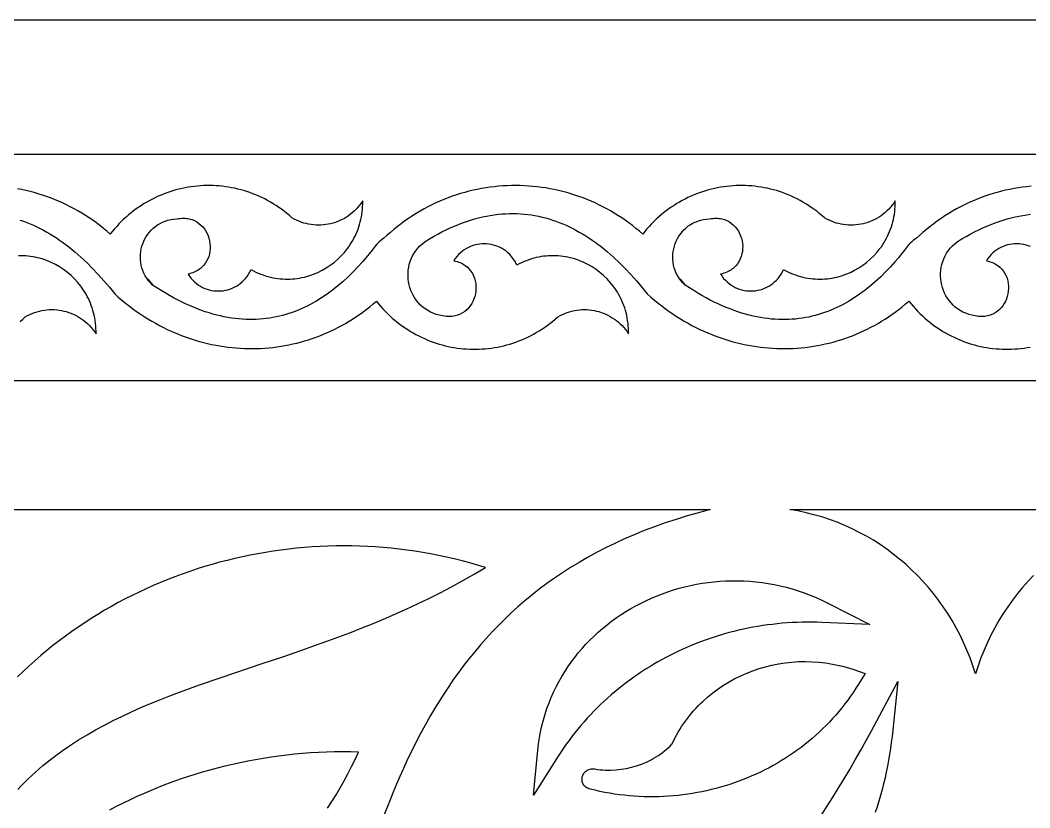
# Model space of a CAD drawing. Extents: x -445 to 570, y -1313 to 85.
# Drawn here: x 18.4 to 116.4, y 8.6 to 85 of the extents above; entities that cross this region are included whole.
import ezdxf

# ---------------------------------------------------------------- set-up
doc = ezdxf.new("R2010")
doc.units = 0
doc.layers.add('LAYER_1', color=18, linetype='CONTINUOUS')

msp = doc.modelspace()

# ---------------------------------------------------------------- linework, layer by layer
at = {"layer": 'LAYER_1'}
for points in [[(-444.999, -85), (445.001, -85), (445.001, 85), (-444.999, 85)], [(68.695, 14.161), (68.765, 14.761), (68.854, 15.354), (68.962, 15.938), (69.089, 16.514), (69.234, 17.081), (69.397, 17.64), (69.577, 18.189), (69.775, 18.729), (69.99, 19.26), (70.221, 19.781), (70.468, 20.292), (70.731, 20.793), (71.009, 21.284), (71.302, 21.765), (71.61, 22.235), (71.932, 22.694), (72.268, 23.143), (72.617, 23.58), (72.979, 24.006), (73.354, 24.42), (73.742, 24.823), (74.141, 25.214), (74.552, 25.593), (74.975, 25.96), (75.408, 26.314), (75.852, 26.656), (76.306, 26.984), (76.769, 27.3), (77.242, 27.603), (77.724, 27.892), (78.215, 28.168), (78.714, 28.429), (79.221, 28.677), (79.735, 28.911), (80.257, 29.131), (80.785, 29.336), (81.32, 29.526), (81.861, 29.701), (82.408, 29.862), (82.96, 30.007), (83.517, 30.136), (84.078, 30.251), (84.644, 30.349), (85.213, 30.431), (85.786, 30.497), (86.362, 30.546), (86.94, 30.579), (87.522, 30.596), (88.105, 30.595), (88.689, 30.577), (89.275, 30.542), (89.862, 30.489), (90.449, 30.419), (91.036, 30.331), (91.623, 30.224), (92.21, 30.1), (92.795, 29.957), (93.379, 29.795), (93.961, 29.614), (94.542, 29.415), (95.119, 29.196), (95.694, 28.958), (96.266, 28.7), (96.834, 28.423), (100.924, 26.345), (96.285, 26.543), (95.797, 26.559), (95.311, 26.568), (94.825, 26.569), (94.34, 26.563), (93.856, 26.548), (93.374, 26.526), (92.893, 26.496), (92.413, 26.458), (91.935, 26.413), (91.459, 26.36), (90.985, 26.3), (90.512, 26.232), (90.041, 26.157), (89.572, 26.075), (89.106, 25.985), (88.641, 25.888), (88.179, 25.783), (87.719, 25.672), (87.262, 25.553), (86.807, 25.427), (85.905, 25.155), (85.014, 24.854), (84.136, 24.526), (83.27, 24.171), (82.417, 23.79), (81.579, 23.381), (81.165, 23.167), (80.755, 22.947), (80.349, 22.72), (79.947, 22.487), (79.548, 22.247), (79.154, 22.002), (78.765, 21.75), (78.379, 21.491), (77.998, 21.227), (77.622, 20.957), (77.25, 20.68), (76.883, 20.397), (76.52, 20.109), (76.162, 19.814), (75.81, 19.514), (75.462, 19.208), (75.119, 18.896), (74.782, 18.578), (74.45, 18.255), (74.123, 17.926), (73.802, 17.591), (73.486, 17.251), (73.176, 16.905), (72.872, 16.554), (72.574, 16.197), (72.281, 15.835), (71.995, 15.468), (71.714, 15.095), (71.44, 14.717), (71.172, 14.334), (70.91, 13.946), (70.655, 13.552), (68.263, 9.791)], [(81.708, 14.717), (81.848, 15.015), (81.995, 15.308), (82.149, 15.597), (82.309, 15.88), (82.476, 16.159), (82.649, 16.433), (82.828, 16.701), (83.013, 16.965), (83.205, 17.223), (83.402, 17.476), (83.604, 17.724), (83.813, 17.967), (84.027, 18.204), (84.246, 18.436), (84.47, 18.663), (84.7, 18.884), (85.174, 19.309), (85.666, 19.711), (86.177, 20.091), (86.704, 20.447), (87.248, 20.779), (87.806, 21.087), (88.378, 21.37), (88.963, 21.628), (89.559, 21.861), (90.167, 22.067), (90.784, 22.247), (91.411, 22.401), (92.045, 22.527), (92.686, 22.625), (93.333, 22.696), (93.985, 22.738), (94.641, 22.751), (95.299, 22.735), (95.96, 22.69), (96.291, 22.656), (96.621, 22.614), (96.952, 22.565), (97.283, 22.508), (97.613, 22.443), (97.943, 22.37), (98.272, 22.29), (98.601, 22.202), (98.929, 22.106), (99.256, 22.002), (100.462, 21.602), (99.821, 20.557), (99.571, 20.158), (99.313, 19.766), (99.047, 19.381), (98.774, 19.002), (98.493, 18.63), (98.206, 18.264), (97.911, 17.905), (97.609, 17.553), (97.3, 17.208), (96.984, 16.87), (96.662, 16.539), (96.333, 16.215), (95.998, 15.898), (95.657, 15.588), (95.31, 15.285), (94.957, 14.989), (94.598, 14.701), (94.234, 14.42), (93.864, 14.147), (93.489, 13.881), (93.109, 13.622), (92.723, 13.371), (92.333, 13.128), (91.937, 12.892), (91.537, 12.664), (91.133, 12.444), (90.724, 12.232), (90.311, 12.027), (89.894, 11.831), (89.473, 11.642), (89.048, 11.461), (88.619, 11.289), (88.187, 11.125), (87.751, 10.969), (87.312, 10.821), (86.87, 10.681), (86.425, 10.55), (85.977, 10.427), (85.526, 10.313), (85.072, 10.207), (84.616, 10.11), (84.158, 10.022), (83.698, 9.942), (83.235, 9.871), (82.771, 9.808), (82.305, 9.755), (81.837, 9.71), (81.367, 9.675), (80.897, 9.648), (80.425, 9.631), (79.952, 9.622), (79.477, 9.623), (79.003, 9.633), (78.527, 9.652), (78.051, 9.681), (77.574, 9.718), (77.097, 9.766), (76.62, 9.823), (76.144, 9.889), (75.667, 9.965), (75.19, 10.051), (74.714, 10.146), (74.238, 10.251), (73.763, 10.366), (73.646, 10.401), (73.54, 10.444), (73.443, 10.495), (73.355, 10.553), (73.277, 10.616), (73.208, 10.686), (73.149, 10.76), (73.099, 10.839), (73.057, 10.921), (73.024, 11.006), (73, 11.094), (72.984, 11.183), (72.977, 11.273), (72.977, 11.364), (72.986, 11.454), (73.002, 11.543), (73.026, 11.631), (73.058, 11.717), (73.097, 11.8), (73.143, 11.879), (73.197, 11.954), (73.257, 12.024), (73.324, 12.089), (73.398, 12.148), (73.478, 12.199), (73.565, 12.244), (73.658, 12.28), (73.757, 12.308), (73.861, 12.326), (73.972, 12.335), (74.088, 12.332), (74.21, 12.319), (74.469, 12.282), (74.729, 12.253), (74.988, 12.231), (75.248, 12.218), (75.507, 12.211), (75.765, 12.213), (76.279, 12.238), (76.788, 12.293), (77.292, 12.377), (77.789, 12.489), (78.277, 12.63), (78.755, 12.798), (79.222, 12.994), (79.676, 13.216), (79.898, 13.338), (80.116, 13.466), (80.331, 13.6), (80.541, 13.741), (80.747, 13.888), (80.949, 14.041), (81.146, 14.201), (81.338, 14.367), (81.526, 14.539)]]:
    msp.add_lwpolyline(points, close=True, dxfattribs=at)
for points in [[(0.001, 72.007), (51.691, 72.007), (103.381, 72.007), (155.072, 72.007), (206.762, 72.007), (258.452, 72.007)], [(116.575, 68.879), (116.159, 68.838), (115.744, 68.788), (115.33, 68.728), (114.917, 68.658), (114.505, 68.579), (114.094, 68.491), (113.685, 68.393), (113.277, 68.285), (112.871, 68.168), (112.467, 68.041), (112.066, 67.905), (111.666, 67.759), (111.269, 67.603), (110.875, 67.438), (110.484, 67.263), (110.095, 67.078), (109.71, 66.883), (109.328, 66.679), (108.95, 66.465), (108.575, 66.241), (108.204, 66.008), (107.838, 65.765), (107.475, 65.511), (107.116, 65.248), (106.763, 64.975), (106.413, 64.693), (106.069, 64.4), (105.73, 64.097), (105.434, 63.849), (105.13, 63.609), (104.981, 63.485), (104.839, 63.356), (104.705, 63.219), (104.583, 63.071), (104.291, 62.687), (103.993, 62.311), (103.69, 61.943), (103.382, 61.581), (102.921, 61.067), (102.449, 60.571), (101.966, 60.094), (101.473, 59.638), (100.968, 59.203), (100.451, 58.791), (99.924, 58.403), (99.385, 58.039), (98.836, 57.7), (98.275, 57.388), (97.99, 57.242), (97.702, 57.103), (97.412, 56.972), (97.118, 56.847), (96.822, 56.731), (96.523, 56.621), (96.221, 56.519), (95.916, 56.425), (95.609, 56.339), (95.298, 56.261), (94.985, 56.191), (94.668, 56.129), (94.349, 56.076), (94.027, 56.031), (93.702, 55.995), (93.374, 55.968), (93.044, 55.949), (92.71, 55.94), (92.373, 55.94), (92.034, 55.949), (91.691, 55.967), (91.346, 55.995), (90.998, 56.033), (90.646, 56.08), (90.292, 56.137), (89.935, 56.205), (89.575, 56.282), (89.212, 56.37), (88.846, 56.468), (88.477, 56.577), (88.105, 56.696), (87.73, 56.826), (87.352, 56.968), (86.971, 57.12), (86.587, 57.283), (86.2, 57.458), (85.81, 57.644), (85.417, 57.841), (85.021, 58.051), (84.622, 58.272), (84.22, 58.505), (83.815, 58.75), (83.407, 59.007), (82.996, 59.277), (82.51, 59.874), (82.984, 59.296), (82.768, 59.511), (82.575, 59.736), (82.404, 59.97), (82.255, 60.212), (82.127, 60.46), (82.021, 60.714), (81.935, 60.972), (81.869, 61.234), (81.824, 61.498), (81.798, 61.763), (81.79, 62.028), (81.802, 62.292), (81.832, 62.554), (81.88, 62.813), (81.945, 63.068), (82.027, 63.317), (82.127, 63.56), (82.242, 63.796), (82.373, 64.023), (82.52, 64.241), (82.682, 64.448), (82.859, 64.643), (83.05, 64.825), (83.255, 64.993), (83.473, 65.147), (83.705, 65.284), (83.949, 65.404), (84.205, 65.506), (84.474, 65.588), (84.754, 65.65), (85.045, 65.691), (85.347, 65.709), (85.51, 65.739), (85.669, 65.76), (85.824, 65.772), (85.976, 65.777), (86.123, 65.773), (86.267, 65.762), (86.408, 65.744), (86.544, 65.718), (86.804, 65.646), (87.049, 65.548), (87.276, 65.426), (87.487, 65.282), (87.681, 65.119), (87.856, 64.937), (88.013, 64.74), (88.152, 64.528), (88.272, 64.304), (88.372, 64.07), (88.453, 63.828), (88.514, 63.58), (88.554, 63.327), (88.573, 63.072), (88.57, 62.817), (88.546, 62.564), (88.5, 62.314), (88.432, 62.069), (88.34, 61.832), (88.225, 61.604), (88.087, 61.388), (87.924, 61.186), (87.737, 60.998), (87.634, 60.911), (87.525, 60.828), (87.409, 60.75), (87.288, 60.677), (87.159, 60.609), (87.025, 60.547), (86.884, 60.491), (86.736, 60.441), (86.582, 60.397), (86.421, 60.359), (86.566, 60.144), (86.722, 59.944), (86.888, 59.76), (87.063, 59.59), (87.247, 59.436), (87.439, 59.297), (87.638, 59.173), (87.842, 59.064), (88.053, 58.97), (88.267, 58.89), (88.486, 58.826), (88.708, 58.776), (88.931, 58.741), (89.156, 58.721), (89.382, 58.715), (89.608, 58.724), (89.832, 58.747), (90.055, 58.785), (90.275, 58.837), (90.492, 58.904), (90.704, 58.984), (90.912, 59.079), (91.113, 59.188), (91.309, 59.311), (91.497, 59.448), (91.676, 59.599), (91.847, 59.764), (92.008, 59.943), (92.159, 60.136), (92.298, 60.342), (92.425, 60.562), (92.539, 60.796), (92.771, 60.672), (93.004, 60.557), (93.238, 60.452), (93.474, 60.356), (93.71, 60.269), (93.948, 60.19), (94.185, 60.121), (94.424, 60.06), (94.662, 60.008), (94.901, 59.964), (95.139, 59.929), (95.378, 59.902), (95.615, 59.884), (95.853, 59.873), (96.089, 59.87), (96.325, 59.876), (96.56, 59.889), (96.793, 59.91), (97.025, 59.938), (97.256, 59.974), (97.485, 60.018), (97.712, 60.068), (98.16, 60.191), (98.598, 60.342), (99.025, 60.52), (99.441, 60.724), (99.843, 60.954), (100.23, 61.209), (100.601, 61.488), (100.955, 61.79), (101.29, 62.114), (101.605, 62.46), (101.899, 62.827), (102.038, 63.017), (102.171, 63.213), (102.298, 63.414), (102.418, 63.619), (102.533, 63.829), (102.641, 64.043), (102.742, 64.261), (102.836, 64.484), (102.924, 64.711), (103.004, 64.942), (103.077, 65.177), (103.143, 65.416), (103.201, 65.659), (103.251, 65.906), (103.294, 66.156), (103.328, 66.409), (103.354, 66.666), (103.371, 66.926), (103.38, 67.189), (103.38, 67.456), (103.235, 67.243), (103.082, 67.04), (102.921, 66.846), (102.752, 66.662), (102.575, 66.488), (102.392, 66.324), (102.202, 66.17), (102.006, 66.025), (101.804, 65.891), (101.597, 65.767), (101.386, 65.653), (101.169, 65.55), (100.949, 65.457), (100.724, 65.375), (100.497, 65.304), (100.266, 65.243), (100.033, 65.193), (99.798, 65.154), (99.562, 65.127), (99.324, 65.11), (99.085, 65.105), (98.845, 65.111), (98.605, 65.128), (98.366, 65.158), (98.128, 65.198), (97.89, 65.251), (97.654, 65.315), (97.42, 65.391), (97.188, 65.48), (96.959, 65.58), (96.733, 65.693), (96.51, 65.818), (96.262, 66.037), (96.01, 66.248), (95.754, 66.451), (95.494, 66.646), (95.23, 66.832), (94.964, 67.011), (94.694, 67.182), (94.421, 67.345), (94.145, 67.5), (93.866, 67.647), (93.584, 67.786), (93.3, 67.917), (93.014, 68.04), (92.726, 68.155), (92.435, 68.262), (92.143, 68.362), (91.849, 68.454), (91.553, 68.538), (91.256, 68.614), (90.958, 68.682), (90.659, 68.742), (90.358, 68.795), (90.057, 68.84), (89.755, 68.878), (89.453, 68.907), (89.15, 68.929), (88.847, 68.943), (88.544, 68.95), (88.241, 68.949), (87.938, 68.941), (87.636, 68.924), (87.334, 68.9), (87.033, 68.869), (86.733, 68.83), (86.434, 68.784), (86.136, 68.73), (85.839, 68.668), (85.543, 68.599), (85.25, 68.523), (84.958, 68.439), (84.668, 68.348), (84.38, 68.249), (84.094, 68.143), (83.81, 68.029), (83.529, 67.908), (83.251, 67.78), (82.975, 67.644), (82.703, 67.502), (82.433, 67.351), (82.167, 67.194), (81.905, 67.029), (81.645, 66.857), (81.39, 66.678), (81.138, 66.491), (80.891, 66.298), (80.647, 66.097), (80.408, 65.889), (80.173, 65.673), (79.943, 65.451), (79.718, 65.222), (79.498, 64.985), (79.283, 64.741), (79.073, 64.491), (78.868, 64.233), (78.541, 64.519), (78.208, 64.796), (77.87, 65.065), (77.527, 65.325), (77.179, 65.576), (76.826, 65.818), (76.469, 66.051), (76.107, 66.275), (75.741, 66.491), (75.371, 66.697), (74.998, 66.895), (74.62, 67.084), (74.239, 67.264), (73.855, 67.434), (73.467, 67.596), (73.077, 67.749), (72.683, 67.893), (72.287, 68.027), (71.888, 68.153), (71.487, 68.269), (71.084, 68.377), (70.679, 68.475), (70.271, 68.564), (69.862, 68.644), (69.452, 68.714), (69.04, 68.776), (68.627, 68.828), (68.213, 68.871), (67.799, 68.905), (67.383, 68.929), (66.967, 68.944), (66.55, 68.95), (66.134, 68.946), (65.717, 68.933), (65.301, 68.911), (64.885, 68.879), (64.469, 68.838), (64.054, 68.788), (63.64, 68.728), (63.226, 68.658), (62.814, 68.579), (62.404, 68.491), (61.994, 68.393), (61.587, 68.285), (61.181, 68.168), (60.777, 68.041), (60.375, 67.905), (59.976, 67.759), (59.579, 67.603), (59.185, 67.438), (58.794, 67.263), (58.405, 67.078), (58.02, 66.883), (57.638, 66.679), (57.26, 66.465), (56.885, 66.241), (56.514, 66.008), (56.147, 65.765), (55.785, 65.511), (55.426, 65.248), (55.072, 64.975), (54.723, 64.693), (54.379, 64.4), (54.039, 64.097), (53.744, 63.849), (53.439, 63.609), (53.291, 63.485), (53.148, 63.356), (53.015, 63.219), (52.892, 63.071), (52.6, 62.687), (52.303, 62.311), (52, 61.943), (51.692, 61.581), (51.231, 61.067), (50.759, 60.571), (50.276, 60.094), (49.782, 59.638), (49.277, 59.204), (48.761, 58.791), (48.234, 58.403), (47.695, 58.039), (47.145, 57.7), (46.584, 57.389), (46.299, 57.243), (46.011, 57.104), (45.721, 56.973), (45.427, 56.848), (45.131, 56.732), (44.832, 56.622), (44.53, 56.521), (44.225, 56.427), (43.917, 56.341), (43.607, 56.263), (43.293, 56.193), (42.977, 56.132), (42.657, 56.079), (42.335, 56.034), (42.01, 55.998), (41.682, 55.971), (41.351, 55.953), (41.017, 55.944), (40.68, 55.944), (40.341, 55.953), (39.998, 55.972), (39.652, 56), (39.304, 56.038), (38.952, 56.086), (38.598, 56.144), (38.24, 56.212), (37.88, 56.29), (37.516, 56.378), (37.15, 56.477), (36.781, 56.586), (36.408, 56.706), (36.033, 56.837), (35.655, 56.978), (35.273, 57.131), (34.889, 57.295), (34.502, 57.47), (34.111, 57.657), (33.718, 57.856), (33.322, 58.066), (32.922, 58.288), (32.52, 58.521), (32.114, 58.767), (31.706, 59.025), (31.294, 59.296), (30.82, 59.874), (31.306, 59.277), (31.089, 59.492), (30.895, 59.717), (30.723, 59.951), (30.573, 60.193), (30.444, 60.441), (30.337, 60.695), (30.25, 60.954), (30.184, 61.216), (30.137, 61.48), (30.11, 61.745), (30.103, 62.011), (30.114, 62.276), (30.143, 62.538), (30.19, 62.798), (30.255, 63.053), (30.337, 63.304), (30.435, 63.548), (30.55, 63.784), (30.681, 64.012), (30.828, 64.23), (30.99, 64.438), (31.166, 64.634), (31.357, 64.817), (31.562, 64.986), (31.781, 65.141), (32.012, 65.279), (32.257, 65.4), (32.513, 65.502), (32.782, 65.586), (33.063, 65.649), (33.354, 65.69), (33.657, 65.709), (33.819, 65.739), (33.978, 65.76), (34.134, 65.772), (34.285, 65.777), (34.433, 65.773), (34.577, 65.762), (34.717, 65.744), (34.854, 65.718), (35.114, 65.646), (35.358, 65.548), (35.586, 65.426), (35.797, 65.282), (35.99, 65.119), (36.166, 64.937), (36.323, 64.74), (36.462, 64.528), (36.582, 64.304), (36.682, 64.07), (36.763, 63.828), (36.823, 63.58), (36.863, 63.327), (36.882, 63.072), (36.88, 62.817), (36.856, 62.564), (36.81, 62.314), (36.741, 62.069), (36.65, 61.832), (36.535, 61.604), (36.396, 61.388), (36.234, 61.186), (36.047, 60.998), (35.944, 60.911), (35.835, 60.828), (35.719, 60.75), (35.597, 60.677), (35.469, 60.609), (35.335, 60.547), (35.193, 60.491), (35.046, 60.441), (34.891, 60.397), (34.73, 60.359), (34.875, 60.144), (35.031, 59.944), (35.197, 59.76), (35.373, 59.59), (35.557, 59.436), (35.749, 59.297), (35.947, 59.173), (36.152, 59.064), (36.362, 58.97), (36.577, 58.89), (36.796, 58.826), (37.017, 58.776), (37.241, 58.741), (37.466, 58.721), (37.692, 58.715), (37.917, 58.724), (38.142, 58.747), (38.364, 58.785), (38.585, 58.837), (38.801, 58.904), (39.014, 58.984), (39.221, 59.079), (39.423, 59.188), (39.618, 59.311), (39.806, 59.448), (39.986, 59.599), (40.157, 59.764), (40.318, 59.943), (40.468, 60.136), (40.607, 60.342), (40.734, 60.562), (40.849, 60.796), (41.08, 60.672), (41.314, 60.557), (41.548, 60.452), (41.784, 60.356), (42.02, 60.269), (42.257, 60.19), (42.495, 60.121), (42.733, 60.06), (42.972, 60.008), (43.21, 59.964), (43.449, 59.929), (43.687, 59.902), (43.925, 59.884), (44.163, 59.873), (44.399, 59.87), (44.635, 59.876), (44.87, 59.889), (45.103, 59.91), (45.335, 59.938), (45.566, 59.974), (45.795, 60.018), (46.022, 60.068), (46.469, 60.191), (46.907, 60.342), (47.335, 60.52), (47.75, 60.724), (48.152, 60.954), (48.54, 61.209), (48.911, 61.488), (49.265, 61.79), (49.6, 62.114), (49.915, 62.46), (50.209, 62.827), (50.348, 63.017), (50.481, 63.213), (50.607, 63.414), (50.728, 63.619), (50.842, 63.829), (50.95, 64.043), (51.052, 64.261), (51.146, 64.484), (51.234, 64.711), (51.314, 64.942), (51.387, 65.177), (51.453, 65.416), (51.511, 65.659), (51.561, 65.906), (51.603, 66.156), (51.637, 66.409), (51.663, 66.666), (51.681, 66.926), (51.69, 67.189), (51.69, 67.456), (51.545, 67.243), (51.392, 67.04), (51.23, 66.846), (51.061, 66.662), (50.885, 66.488), (50.702, 66.324), (50.512, 66.17), (50.316, 66.025), (50.114, 65.891), (49.907, 65.767), (49.695, 65.653), (49.479, 65.55), (49.258, 65.457), (49.034, 65.375), (48.807, 65.304), (48.576, 65.243), (48.343, 65.193), (48.108, 65.154), (47.871, 65.127), (47.633, 65.11), (47.394, 65.105), (47.155, 65.111), (46.915, 65.128), (46.676, 65.158), (46.437, 65.198), (46.2, 65.251), (45.964, 65.315), (45.73, 65.391), (45.498, 65.48), (45.269, 65.58), (45.043, 65.693), (44.82, 65.818), (44.572, 66.037), (44.319, 66.248), (44.063, 66.451), (43.803, 66.646), (43.54, 66.832), (43.273, 67.011), (43.003, 67.182), (42.73, 67.345), (42.454, 67.5), (42.175, 67.647), (41.894, 67.786), (41.61, 67.917), (41.324, 68.04), (41.036, 68.155), (40.745, 68.262), (40.453, 68.362), (40.159, 68.454), (39.863, 68.538), (39.566, 68.614), (39.268, 68.682), (38.968, 68.742), (38.668, 68.795), (38.367, 68.84), (38.065, 68.878), (37.762, 68.907), (37.46, 68.929), (37.157, 68.943), (36.854, 68.95), (36.551, 68.949), (36.248, 68.941), (35.946, 68.924), (35.644, 68.9), (35.343, 68.869), (35.043, 68.83), (34.743, 68.784), (34.445, 68.73), (34.149, 68.668), (33.853, 68.599), (33.559, 68.523), (33.267, 68.439), (32.977, 68.348), (32.689, 68.249), (32.403, 68.143), (32.12, 68.029), (31.839, 67.908), (31.561, 67.78), (31.285, 67.644), (31.013, 67.502), (30.743, 67.351), (30.477, 67.194), (30.214, 67.029), (29.955, 66.857), (29.7, 66.678), (29.448, 66.491), (29.2, 66.298), (28.957, 66.097), (28.718, 65.889), (28.483, 65.673), (28.253, 65.451), (28.028, 65.222), (27.808, 64.985), (27.592, 64.741), (27.382, 64.491), (27.178, 64.233), (26.85, 64.519), (26.517, 64.796), (26.179, 65.065), (25.836, 65.325), (25.488, 65.576), (25.136, 65.818), (24.778, 66.051), (24.417, 66.275), (24.051, 66.491), (23.681, 66.697), (23.307, 66.895), (22.93, 67.084), (22.549, 67.264), (22.164, 67.434), (21.777, 67.596), (21.386, 67.749), (20.993, 67.893), (20.597, 68.027), (20.198, 68.153), (19.797, 68.269), (19.394, 68.377), (18.988, 68.475), (18.581, 68.564), (18.172, 68.644)], [(18.42, 65.602), (18.753, 65.487), (19.084, 65.363), (19.412, 65.231), (19.738, 65.089), (20.061, 64.939), (20.382, 64.781), (20.701, 64.614), (21.017, 64.439), (21.33, 64.256), (21.642, 64.064), (21.95, 63.865), (22.257, 63.659), (22.561, 63.444), (23.161, 62.993), (23.752, 62.513), (24.334, 62.006), (24.906, 61.471), (25.468, 60.911), (26.02, 60.325), (26.563, 59.716), (27.096, 59.084), (27.62, 58.43), (27.964, 58.125), (28.312, 57.828), (28.663, 57.541), (29.018, 57.263), (29.376, 56.995), (29.737, 56.735), (30.101, 56.485), (30.468, 56.244), (30.837, 56.013), (31.209, 55.79), (31.584, 55.577), (31.961, 55.372), (32.34, 55.177), (32.722, 54.991), (33.105, 54.814), (33.49, 54.646), (33.877, 54.486), (34.265, 54.336), (34.655, 54.195), (35.047, 54.062), (35.439, 53.939), (35.833, 53.824), (36.227, 53.718), (36.623, 53.621), (37.019, 53.533), (37.416, 53.454), (37.813, 53.383), (38.211, 53.321), (38.608, 53.267), (39.006, 53.222), (39.404, 53.186), (39.802, 53.159), (40.199, 53.14), (40.596, 53.129), (40.993, 53.127), (41.388, 53.134), (41.783, 53.149), (42.178, 53.172), (42.571, 53.204), (42.962, 53.245), (43.353, 53.293), (43.742, 53.35), (44.13, 53.416), (44.516, 53.489), (44.9, 53.571), (45.282, 53.661), (45.662, 53.76), (46.04, 53.866), (46.416, 53.981), (46.789, 54.104), (47.16, 54.235), (47.528, 54.374), (47.894, 54.521), (48.256, 54.676), (48.615, 54.84), (48.971, 55.011), (49.324, 55.19), (49.674, 55.377), (50.02, 55.572), (50.362, 55.775), (50.7, 55.986), (51.035, 56.205), (51.365, 56.431), (51.691, 56.665), (52.03, 56.92), (52.364, 57.184), (52.692, 57.456), (53.016, 57.736), (53.221, 57.48), (53.431, 57.231), (53.646, 56.99), (53.867, 56.755), (54.092, 56.527), (54.323, 56.306), (54.557, 56.093), (54.796, 55.887), (55.04, 55.687), (55.287, 55.495), (55.539, 55.31), (55.794, 55.133), (56.053, 54.962), (56.316, 54.799), (56.582, 54.643), (56.851, 54.494), (57.123, 54.352), (57.398, 54.218), (57.676, 54.091), (57.957, 53.971), (58.24, 53.859), (58.525, 53.754), (58.812, 53.656), (59.102, 53.566), (59.393, 53.483), (59.686, 53.408), (59.981, 53.34), (60.277, 53.279), (60.575, 53.226), (60.873, 53.18), (61.173, 53.142), (61.473, 53.111), (61.774, 53.088), (62.076, 53.073), (62.378, 53.065), (62.68, 53.064), (62.982, 53.072), (63.284, 53.086), (63.586, 53.109), (63.888, 53.139), (64.189, 53.177), (64.489, 53.222), (64.788, 53.275), (65.087, 53.336), (65.384, 53.404), (65.681, 53.481), (65.975, 53.565), (66.268, 53.657), (66.56, 53.756), (66.85, 53.864), (67.137, 53.979), (67.422, 54.102), (67.706, 54.233), (67.986, 54.372), (68.264, 54.518), (68.539, 54.673), (68.812, 54.835), (69.081, 55.006), (69.347, 55.184), (69.609, 55.371), (69.868, 55.565), (70.124, 55.768), (70.375, 55.978), (70.623, 56.196), (70.846, 56.321), (71.072, 56.434), (71.301, 56.535), (71.533, 56.623), (71.767, 56.699), (72.003, 56.764), (72.24, 56.816), (72.479, 56.857), (72.718, 56.886), (72.958, 56.904), (73.197, 56.91), (73.436, 56.904), (73.674, 56.888), (73.911, 56.86), (74.146, 56.821), (74.379, 56.771), (74.61, 56.711), (74.837, 56.639), (75.061, 56.557), (75.282, 56.464), (75.498, 56.361), (75.71, 56.247), (75.917, 56.123), (76.119, 55.989), (76.315, 55.845), (76.505, 55.69), (76.688, 55.526), (76.864, 55.352), (77.033, 55.168), (77.195, 54.974), (77.348, 54.771), (77.493, 54.559), (77.493, 54.825), (77.484, 55.088), (77.466, 55.348), (77.44, 55.605), (77.406, 55.859), (77.364, 56.109), (77.314, 56.355), (77.256, 56.598), (77.19, 56.837), (77.117, 57.072), (77.037, 57.303), (76.949, 57.53), (76.855, 57.753), (76.753, 57.972), (76.645, 58.186), (76.531, 58.396), (76.41, 58.601), (76.284, 58.801), (76.151, 58.997), (76.012, 59.188), (75.718, 59.554), (75.403, 59.9), (75.068, 60.224), (74.714, 60.526), (74.343, 60.805), (73.955, 61.06), (73.553, 61.29), (73.138, 61.494), (72.71, 61.672), (72.272, 61.823), (71.825, 61.946), (71.598, 61.997), (71.369, 62.04), (71.138, 62.076), (70.906, 62.105), (70.673, 62.125), (70.438, 62.139), (70.202, 62.144), (69.966, 62.141), (69.728, 62.131), (69.49, 62.112), (69.252, 62.085), (69.013, 62.05), (68.775, 62.006), (68.536, 61.954), (68.298, 61.893), (68.06, 61.824), (67.823, 61.746), (67.587, 61.658), (67.351, 61.562), (67.117, 61.457), (66.883, 61.342), (66.652, 61.218), (66.537, 61.452), (66.41, 61.672), (66.271, 61.879), (66.121, 62.071), (65.96, 62.25), (65.789, 62.415), (65.609, 62.566), (65.421, 62.703), (65.226, 62.826), (65.024, 62.935), (64.817, 63.03), (64.604, 63.111), (64.388, 63.177), (64.167, 63.229), (63.945, 63.267), (63.72, 63.29), (63.495, 63.299), (63.269, 63.293), (63.044, 63.273), (62.82, 63.238), (62.599, 63.188), (62.38, 63.124), (62.165, 63.045), (61.955, 62.951), (61.75, 62.842), (61.552, 62.718), (61.36, 62.578), (61.176, 62.424), (61, 62.255), (60.834, 62.07), (60.678, 61.87), (60.533, 61.655), (60.694, 61.618), (60.849, 61.574), (60.996, 61.523), (61.138, 61.467), (61.272, 61.405), (61.4, 61.337), (61.522, 61.264), (61.638, 61.186), (61.85, 61.016), (62.037, 60.829), (62.199, 60.626), (62.338, 60.41), (62.453, 60.182), (62.544, 59.945), (62.613, 59.701), (62.659, 59.451), (62.683, 59.197), (62.685, 58.942), (62.666, 58.687), (62.626, 58.434), (62.566, 58.186), (62.485, 57.944), (62.385, 57.71), (62.265, 57.486), (62.126, 57.275), (61.969, 57.077), (61.793, 56.896), (61.6, 56.732), (61.389, 56.588), (61.161, 56.467), (60.917, 56.369), (60.789, 56.329), (60.657, 56.297), (60.52, 56.271), (60.38, 56.252), (60.236, 56.241), (60.088, 56.238), (59.937, 56.242), (59.781, 56.255), (59.622, 56.276), (59.46, 56.306), (59.138, 56.365), (58.83, 56.447), (58.537, 56.551), (58.259, 56.675), (57.996, 56.819), (57.749, 56.98), (57.518, 57.158), (57.303, 57.352), (57.104, 57.56), (56.922, 57.781), (56.757, 58.014), (56.61, 58.258), (56.48, 58.511), (56.368, 58.773), (56.274, 59.042), (56.199, 59.316), (56.142, 59.595), (56.105, 59.878), (56.086, 60.162), (56.088, 60.448), (56.109, 60.733), (56.151, 61.017), (56.213, 61.299), (56.296, 61.576), (56.4, 61.849), (56.525, 62.115), (56.672, 62.373), (56.841, 62.623), (57.032, 62.863), (57.246, 63.092), (57.483, 63.308), (57.742, 63.511), (58.157, 63.764), (58.569, 64.005), (58.978, 64.232), (59.385, 64.446), (59.789, 64.647), (60.191, 64.836), (60.59, 65.012), (60.987, 65.175), (61.382, 65.327), (61.774, 65.466), (62.163, 65.593), (62.55, 65.709), (62.935, 65.812), (63.317, 65.904), (63.697, 65.984), (64.074, 66.053), (64.449, 66.111), (64.821, 66.157), (65.191, 66.192), (65.558, 66.217), (65.923, 66.231), (66.285, 66.234), (66.645, 66.226), (67.003, 66.209), (67.358, 66.181), (67.711, 66.142), (68.061, 66.094), (68.408, 66.036), (68.754, 65.968), (69.097, 65.891), (69.437, 65.804), (69.775, 65.707), (70.111, 65.602), (70.444, 65.487), (70.774, 65.363), (71.102, 65.231), (71.428, 65.089), (71.752, 64.939), (72.073, 64.781), (72.391, 64.614), (72.707, 64.439), (73.021, 64.256), (73.332, 64.064), (73.641, 63.865), (73.947, 63.659), (74.251, 63.444), (74.852, 62.993), (75.443, 62.513), (76.024, 62.006), (76.596, 61.471), (77.158, 60.911), (77.71, 60.325), (78.253, 59.716), (78.787, 59.084), (79.31, 58.43), (79.654, 58.125), (80.002, 57.828), (80.354, 57.541), (80.708, 57.263), (81.066, 56.995), (81.427, 56.735), (81.791, 56.485), (82.158, 56.244), (82.527, 56.013), (82.9, 55.79), (83.274, 55.577), (83.651, 55.372), (84.031, 55.177), (84.412, 54.991), (84.795, 54.814), (85.18, 54.646), (85.567, 54.486), (85.956, 54.336), (86.346, 54.195), (86.737, 54.062), (87.13, 53.939), (87.523, 53.824), (87.918, 53.718), (88.313, 53.621), (88.709, 53.533), (89.106, 53.454), (89.503, 53.383), (89.901, 53.321), (90.299, 53.267), (90.697, 53.222), (91.094, 53.186), (91.492, 53.159), (91.89, 53.14), (92.286, 53.129), (92.683, 53.127), (93.079, 53.134), (93.474, 53.149), (93.868, 53.172), (94.261, 53.204), (94.653, 53.245), (95.043, 53.293), (95.432, 53.35), (95.82, 53.416), (96.206, 53.489), (96.59, 53.571), (96.972, 53.661), (97.353, 53.76), (97.731, 53.866), (98.106, 53.981), (98.48, 54.104), (98.851, 54.235), (99.219, 54.374), (99.584, 54.521), (99.946, 54.676), (100.306, 54.84), (100.662, 55.011), (101.015, 55.19), (101.364, 55.377), (101.71, 55.572), (102.052, 55.775), (102.39, 55.986), (102.725, 56.205), (103.055, 56.431), (103.381, 56.665), (103.72, 56.92), (104.054, 57.184), (104.383, 57.456), (104.706, 57.736), (104.911, 57.48), (105.121, 57.231), (105.337, 56.99), (105.557, 56.755), (105.783, 56.527), (106.013, 56.306), (106.248, 56.093), (106.487, 55.887), (106.73, 55.687), (106.978, 55.495), (107.229, 55.31), (107.485, 55.133), (107.744, 54.962), (108.006, 54.799), (108.272, 54.643), (108.541, 54.494), (108.813, 54.352), (109.088, 54.218), (109.366, 54.091), (109.647, 53.971), (109.93, 53.859), (110.215, 53.754), (110.503, 53.656), (110.792, 53.566), (111.084, 53.483), (111.377, 53.408), (111.671, 53.34), (111.968, 53.279), (112.265, 53.226), (112.564, 53.18), (112.863, 53.142), (113.163, 53.111), (113.464, 53.088), (113.766, 53.073), (114.068, 53.065), (114.37, 53.064), (114.672, 53.072), (114.974, 53.086), (115.276, 53.109), (115.578, 53.139), (115.879, 53.177), (116.179, 53.222), (116.479, 53.275)], [(116.507, 63.03), (116.295, 63.111), (116.078, 63.177), (115.858, 63.229), (115.635, 63.267), (115.411, 63.29), (115.185, 63.299), (114.959, 63.293), (114.734, 63.273), (114.511, 63.238), (114.289, 63.188), (114.07, 63.124), (113.856, 63.045), (113.645, 62.951), (113.441, 62.842), (113.242, 62.718), (113.05, 62.578), (112.866, 62.424), (112.691, 62.255), (112.525, 62.07), (112.369, 61.87), (112.224, 61.655), (112.385, 61.618), (112.539, 61.574), (112.687, 61.523), (112.828, 61.467), (112.962, 61.405), (113.091, 61.337), (113.212, 61.264), (113.328, 61.186), (113.54, 61.016), (113.727, 60.829), (113.89, 60.626), (114.028, 60.41), (114.143, 60.182), (114.235, 59.945), (114.303, 59.701), (114.349, 59.451), (114.373, 59.197), (114.376, 58.942), (114.357, 58.687), (114.317, 58.434), (114.256, 58.186), (114.175, 57.944), (114.075, 57.71), (113.955, 57.486), (113.816, 57.275), (113.659, 57.077), (113.484, 56.896), (113.29, 56.732), (113.079, 56.588), (112.852, 56.467), (112.607, 56.369), (112.479, 56.329), (112.347, 56.297), (112.211, 56.271), (112.07, 56.252), (111.926, 56.241), (111.779, 56.238), (111.627, 56.242), (111.472, 56.255), (111.313, 56.276), (111.15, 56.306), (110.828, 56.365), (110.52, 56.447), (110.227, 56.551), (109.949, 56.675), (109.686, 56.819), (109.439, 56.98), (109.208, 57.158), (108.993, 57.352), (108.794, 57.56), (108.613, 57.781), (108.448, 58.014), (108.3, 58.258), (108.17, 58.511), (108.058, 58.773), (107.964, 59.042), (107.889, 59.316), (107.832, 59.595), (107.795, 59.878), (107.777, 60.162), (107.778, 60.448), (107.8, 60.733), (107.841, 61.017), (107.903, 61.299), (107.986, 61.576), (108.09, 61.849), (108.216, 62.115), (108.363, 62.373), (108.532, 62.623), (108.723, 62.863), (108.936, 63.092), (109.173, 63.308), (109.433, 63.511), (109.847, 63.764), (110.259, 64.005), (110.668, 64.232), (111.075, 64.446), (111.479, 64.647), (111.881, 64.836), (112.281, 65.012), (112.678, 65.175), (113.072, 65.327), (113.464, 65.466), (113.854, 65.593), (114.241, 65.709), (114.625, 65.812), (115.007, 65.904), (115.387, 65.984), (115.764, 66.053), (116.139, 66.111), (116.511, 66.157)], [(18.434, 55.768), (18.685, 55.978), (18.933, 56.196), (19.155, 56.321), (19.381, 56.434), (19.611, 56.535), (19.842, 56.623), (20.076, 56.699), (20.312, 56.764), (20.55, 56.816), (20.789, 56.857), (21.028, 56.886), (21.268, 56.904), (21.507, 56.91), (21.746, 56.904), (21.984, 56.888), (22.221, 56.86), (22.456, 56.821), (22.689, 56.771), (22.919, 56.711), (23.147, 56.639), (23.371, 56.557), (23.592, 56.464), (23.808, 56.361), (24.02, 56.247), (24.227, 56.123), (24.429, 55.989), (24.624, 55.845), (24.814, 55.69), (24.998, 55.526), (25.174, 55.352), (25.343, 55.168), (25.505, 54.974), (25.658, 54.771), (25.803, 54.559), (25.802, 54.825), (25.794, 55.088), (25.776, 55.348), (25.75, 55.605), (25.716, 55.859), (25.674, 56.109), (25.623, 56.355), (25.565, 56.598), (25.5, 56.837), (25.427, 57.072), (25.346, 57.303), (25.259, 57.53), (25.164, 57.753), (25.063, 57.972), (24.955, 58.186), (24.841, 58.396), (24.72, 58.601), (24.593, 58.801), (24.461, 58.997), (24.322, 59.188), (24.028, 59.554), (23.713, 59.9), (23.377, 60.224), (23.024, 60.526), (22.652, 60.805), (22.265, 61.06), (21.863, 61.29), (21.448, 61.494), (21.02, 61.672), (20.582, 61.823), (20.134, 61.946), (19.907, 61.997), (19.678, 62.04), (19.448, 62.076), (19.216, 62.105), (18.982, 62.125), (18.748, 62.139), (18.512, 62.144), (18.275, 62.141)], [(258.452, 50.007), (206.762, 50.007), (155.072, 50.007), (103.381, 50.007), (51.691, 50.007), (0.001, 50.007)], [(4.697, 37.5), (53.459, 37.497), (66.368, 37.497), (85.417, 37.498), (84.286, 37.199), (83.181, 36.883), (82.103, 36.551), (81.051, 36.202), (80.024, 35.837), (79.023, 35.456), (78.047, 35.059), (77.095, 34.648), (76.167, 34.221), (75.263, 33.78), (74.382, 33.325), (73.524, 32.856), (72.688, 32.373), (71.874, 31.876), (71.082, 31.367), (70.311, 30.845), (69.56, 30.311), (68.83, 29.765), (68.12, 29.206), (67.43, 28.637), (66.758, 28.056), (66.106, 27.465), (65.471, 26.863), (64.855, 26.251), (64.255, 25.629), (63.673, 24.997), (63.108, 24.356), (62.559, 23.707), (62.025, 23.048), (61.507, 22.382), (61.004, 21.707), (60.516, 21.025), (60.041, 20.335), (59.581, 19.639), (59.133, 18.935), (58.699, 18.226), (58.277, 17.51), (57.868, 16.788), (57.47, 16.061), (57.083, 15.329), (56.707, 14.592), (56.342, 13.85), (55.986, 13.104), (55.641, 12.355), (55.304, 11.601), (54.976, 10.845), (54.657, 10.085), (54.346, 9.323), (53.746, 7.792)], [(116.809, 31.106), (116.268, 30.536), (115.746, 29.946), (115.243, 29.338), (114.761, 28.712), (114.3, 28.068), (113.86, 27.407), (113.441, 26.729), (113.045, 26.035), (112.672, 25.325), (112.323, 24.6), (111.997, 23.861), (111.696, 23.107), (111.42, 22.34), (111.17, 21.56), (110.919, 22.34), (110.643, 23.107), (110.342, 23.861), (110.017, 24.6), (109.667, 25.325), (109.294, 26.035), (108.898, 26.729), (108.48, 27.407), (108.039, 28.068), (107.578, 28.712), (107.096, 29.338), (106.594, 29.946), (106.072, 30.536), (105.531, 31.106), (104.971, 31.656), (104.393, 32.186), (103.798, 32.696), (103.186, 33.184), (102.558, 33.65), (101.914, 34.094), (101.254, 34.516), (100.58, 34.914), (99.891, 35.288), (99.189, 35.638), (98.474, 35.962), (97.746, 36.262), (97.006, 36.536), (96.255, 36.783), (95.493, 37.004), (94.72, 37.197), (93.938, 37.362), (93.146, 37.499), (111.17, 37.497), (129.194, 37.499)], [(18.208, 10.345), (18.541, 10.696), (18.88, 11.039), (19.223, 11.375), (19.572, 11.704), (19.925, 12.026), (20.283, 12.341), (20.646, 12.65), (21.013, 12.952), (21.385, 13.247), (21.761, 13.537), (22.528, 14.098), (23.312, 14.636), (24.113, 15.153), (24.931, 15.649), (25.764, 16.127), (26.613, 16.587), (27.478, 17.03), (28.357, 17.458), (29.25, 17.872), (30.157, 18.273), (31.077, 18.663), (32.01, 19.042), (32.955, 19.413), (33.913, 19.775), (34.881, 20.132), (35.86, 20.483), (37.85, 21.174), (41.938, 22.55), (44.03, 23.254), (46.148, 23.982), (47.216, 24.358), (48.289, 24.744), (49.367, 25.142), (50.449, 25.551), (51.534, 25.975), (52.623, 26.413), (53.715, 26.867), (54.81, 27.338), (55.906, 27.828), (57.004, 28.338), (58.102, 28.869), (59.201, 29.423), (60.3, 30), (61.399, 30.602), (62.497, 31.23), (63.593, 31.886), (62.84, 32.113), (62.084, 32.327), (61.327, 32.527), (60.568, 32.715), (59.807, 32.889), (59.044, 33.05), (58.281, 33.198), (57.516, 33.333), (56.75, 33.454), (55.983, 33.563), (55.216, 33.659), (54.448, 33.742), (53.68, 33.812), (52.912, 33.869), (52.144, 33.914), (51.376, 33.945), (50.609, 33.964), (49.842, 33.971), (49.076, 33.964), (48.311, 33.945), (47.547, 33.914), (46.784, 33.87), (46.023, 33.813), (45.263, 33.744), (44.505, 33.663), (43.749, 33.569), (42.995, 33.463), (42.243, 33.345), (41.494, 33.215), (40.748, 33.072), (40.004, 32.917), (39.263, 32.75), (38.526, 32.571), (37.792, 32.38), (37.061, 32.177), (36.334, 31.962), (35.611, 31.735), (34.892, 31.497), (34.177, 31.246), (33.466, 30.984), (32.76, 30.71), (32.059, 30.424), (31.363, 30.126), (30.671, 29.817), (29.985, 29.496), (29.305, 29.164), (28.629, 28.821), (27.96, 28.465), (27.297, 28.099), (26.639, 27.721), (25.988, 27.331), (25.343, 26.931), (24.705, 26.519), (24.074, 26.096), (23.45, 25.661), (22.832, 25.216), (22.223, 24.759), (21.62, 24.292), (21.025, 23.813), (20.438, 23.323), (19.859, 22.823), (19.288, 22.311), (18.726, 21.789), (18.172, 21.256)], [(96.112, 7.694), (96.701, 8.599), (97.28, 9.51), (97.849, 10.427), (98.41, 11.349), (98.961, 12.276), (99.502, 13.209), (100.034, 14.147), (100.557, 15.09), (101.07, 16.038), (103.63, 20.826), (103.067, 15.488), (103, 14.903), (102.923, 14.32), (102.836, 13.74), (102.739, 13.162), (102.632, 12.587), (102.515, 12.015), (102.389, 11.446), (102.252, 10.88), (102.106, 10.317), (101.951, 9.757), (101.786, 9.201), (101.611, 8.648), (101.427, 8.098)], [(48.268, 8.505), (48.695, 9.157), (49.107, 9.817), (49.505, 10.487), (49.888, 11.165), (50.257, 11.852), (50.611, 12.547), (50.95, 13.25), (51.274, 13.962), (50.493, 13.978), (49.713, 13.982), (48.935, 13.973), (48.159, 13.953), (47.385, 13.92), (46.613, 13.874), (45.843, 13.817), (45.076, 13.748), (44.312, 13.667), (43.55, 13.574), (42.791, 13.469), (42.035, 13.352), (41.282, 13.224), (40.533, 13.084), (39.787, 12.933), (39.045, 12.77), (38.306, 12.596), (37.571, 12.411), (36.84, 12.214), (36.113, 12.006), (35.39, 11.787), (34.672, 11.558), (33.958, 11.317), (33.249, 11.065), (32.545, 10.802), (31.846, 10.529), (31.151, 10.245), (30.462, 9.951), (29.779, 9.646), (29.1, 9.33), (28.428, 9.004), (27.761, 8.668), (27.1, 8.322)]]:
    msp.add_lwpolyline(points, dxfattribs=at)

doc.saveas('drawing.dxf')
